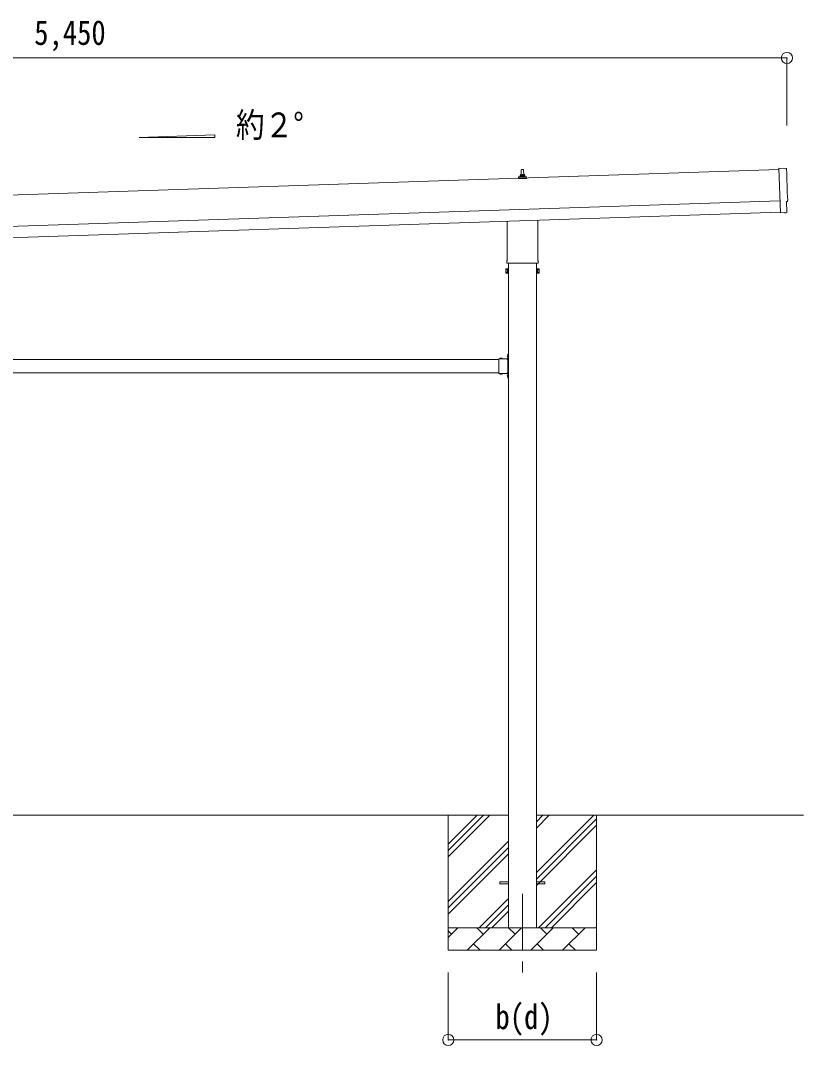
# Model space of a CAD drawing. Units: millimetres at full size, sheet at 1:50; details may follow other scales. Extents: x -14053 to 14053, y -9700 to 9700.
# Drawn here: x 4394 to 7879, y -105 to 4454 of the extents above; entities that cross this region are included whole.
import ezdxf
from ezdxf.enums import TextEntityAlignment as Align

# ---------------------------------------------------------------- set-up
doc = ezdxf.new("R2010")
doc.units = ezdxf.units.MM
doc.header["$LTSCALE"] = 50
doc.header["$PDMODE"] = 32
doc.header["$PDSIZE"] = 50
doc.linetypes.add('CHAIN1', pattern=[8, 5, -1, 1, -1])
doc.linetypes.add('USER8', pattern=[4, 3, -1])
for name, color, linetype, lineweight in [('0-2_建具', 4, 'Continuous', 9), ('0-3_階段', 7, 'CHAIN1', 9), ('0-4_設備', 7, 'Continuous', 9), ('0-7_ハッチ', 7, 'Continuous', 9), ('0-8_外構', 6, 'Continuous', 9)]:
    doc.layers.add(name, color=color, linetype=linetype, lineweight=lineweight)
doc.styles.add('ＭＳ ゴシック', font='')
doc.styles.get('ＭＳ ゴシック').set_extended_font_data('MS Gothic')

msp = doc.modelspace()

# ---------------------------------------------------------------- linework, layer by layer
at = {"layer": '0-2_建具'}
for p, q in [((7769.8, 3791.62), (2386.79, 3612.18)), ((6622.43, 3766.13), (6623.16, 3789.65)), ((6624.16, 3790.63), (6632.71, 3790.63)), ((6633.71, 3789.65), (6634.43, 3766.13)), ((6610.18, 3750.63), (6610.18, 3758.34)), ((6646.68, 3750.63), (6610.18, 3750.63)), ((6610.56, 3759.13), (6646.3, 3759.13)), ((6610.95, 3759.31), (6617.67, 3760.94)), ((6618.05, 3761.13), (6638.81, 3761.13)), ((6618.43, 3761.92), (6618.43, 3766.13)), ((6619.43, 3766.13), (6637.43, 3766.13)), ((6638.43, 3761.92), (6638.43, 3766.13)), ((6645.92, 3759.31), (6639.2, 3760.94)), ((6646.68, 3750.63), (6646.68, 3758.34)), ((2391.45, 3472.26), (7774.46, 3651.69)), ((2393.12, 3422.29), (7776.13, 3601.72)), ((6560.13, 3386.64), (6560.13, 3561.09)), ((6696.73, 3565.64), (6696.73, 3386.64)), ((7776.22, 3598.96), (7776.25, 3597.95)), ((7795.87, 3598.61), (7802.78, 3599.2)), ((6558.43, 3377.87), (6558.43, 3383.37)), ((6696.37, 3374.37), (6560.5, 3374.37)), ((6565.93, 3374.37), (6565.93, 418.53)), ((6690.93, 418.53), (6690.93, 3374.37)), ((6698.43, 3383.37), (6698.43, 3377.87)), ((6554.43, 3348.37), (6555.19, 3349.68)), ((6554.43, 3348.37), (6554.43, 3331.37)), ((6554.43, 3331.37), (6555.19, 3330.05)), ((6561.43, 3344.78), (6555.19, 3344.78)), ((6561.43, 3334.96), (6555.19, 3334.96)), ((6561.43, 3330.05), (6555.19, 3330.05)), ((6563.93, 3330.67), (6561.43, 3330.67)), ((6692.93, 3330.67), (6695.43, 3330.67)), ((6695.43, 3344.78), (6701.67, 3344.78)), ((6695.43, 3334.96), (6701.67, 3334.96)), ((6695.43, 3330.05), (6701.67, 3330.05)), ((6702.43, 3348.37), (6701.67, 3349.68)), ((6702.43, 3331.37), (6701.67, 3330.05)), ((6702.43, 3348.37), (6702.43, 3331.37)), ((6563.42, 2965.43), (6563.93, 2965.43)), ((6563.93, 2969.53), (6565.93, 2969.53)), ((6563.93, 2969.53), (6563.93, 2949.53)), ((6563.93, 2965.43), (6563.93, 2953.63)), ((6565.93, 2969.53), (6565.93, 2949.53)), ((3632.93, 2946.53), (6523.93, 2946.53)), ((6523.93, 2949.53), (6523.93, 2883.53)), ((6523.93, 2949.53), (6563.93, 2949.53)), ((6527.03, 2950.04), (6527.03, 2949.53)), ((6527.03, 2949.53), (6538.83, 2949.53)), ((6565.93, 2962.53), (6563.93, 2962.53)), ((6565.93, 2956.53), (6563.93, 2956.53)), ((6563.93, 2945.53), (6563.93, 2887.53)), ((3632.93, 2886.53), (6523.93, 2886.53)), ((6523.93, 2883.53), (6563.93, 2883.53)), ((6527.03, 2883.03), (6527.03, 2883.53)), ((6527.03, 2883.53), (6538.83, 2883.53)), ((6559.93, 2886.53), (6565.43, 2886.53)), ((6563.93, 2885.53), (6559.93, 2885.53)), ((6563.42, 2879.43), (6563.93, 2879.43)), ((6563.93, 2883.53), (6563.93, 2863.53)), ((6563.93, 2879.43), (6563.93, 2867.63)), ((6565.93, 2876.53), (6563.93, 2876.53)), ((6565.93, 2883.53), (6565.93, 2863.53)), ((6565.93, 2870.53), (6563.93, 2870.53)), ((6563.93, 2863.53), (6565.93, 2863.53)), ((6528.43, 623.03), (6565.93, 623.03)), ((6528.43, 614.03), (6528.43, 623.03)), ((6528.43, 614.03), (6565.93, 614.03)), ((6690.93, 623.03), (6728.43, 623.03)), ((6690.93, 614.03), (6728.43, 614.03)), ((6728.43, 614.03), (6728.43, 623.03))]:
    msp.add_line(p, q, dxfattribs=at)
for points in [[(7801.24, 3796.1), (7769.63, 3796.7), (7776.22, 3598.96)], [(7805.52, 3602.28), (7803.95, 3649.29), (7804.55, 3649.31)], [(7795.12, 3598.86), (7794.44, 3599.47), (7776.25, 3597.95)], [(6561.43, 3330.05), (6561.43, 3349.68), (6555.19, 3349.68)], [(6561.43, 3330.67), (6561.43, 3349.07), (6563.93, 3349.07)], [(6695.43, 3330.67), (6695.43, 3349.07), (6692.93, 3349.07)], [(6695.43, 3330.05), (6695.43, 3349.68), (6701.67, 3349.68)], [(6563.42, 2965.43), (6563.42, 2953.63), (6563.93, 2953.63)], [(6527.03, 2950.04), (6538.83, 2950.04), (6538.83, 2949.53)], [(6563.93, 2945.53), (6559.93, 2945.53), (6559.93, 2947.53), (6563.93, 2947.53)], [(6559.93, 2946.53), (6565.43, 2946.53), (6565.43, 2886.53)], [(6527.03, 2883.03), (6538.83, 2883.03), (6538.83, 2883.53)], [(6563.93, 2887.53), (6559.93, 2887.53), (6559.93, 2885.53)], [(6563.42, 2879.43), (6563.42, 2867.63), (6563.93, 2867.63)]]:
    msp.add_lwpolyline(points, dxfattribs=at)
for points in [[(6563.93, 3329.37), (6563.93, 3350.37), (6565.93, 3350.37), (6565.93, 3329.37)], [(6692.93, 3329.37), (6692.93, 3350.37), (6690.93, 3350.37), (6690.93, 3329.37)]]:
    msp.add_lwpolyline(points, close=True, dxfattribs=at)
at = {"layer": '0-2_建具', "linetype": 'USER8'}
for points in [[(6530.43, 2952.15), (6531.79, 2949.37), (6532.93, 2948.76)], [(6535.43, 2952.15), (6534.08, 2949.37), (6532.93, 2948.76)], [(6561.32, 2962.03), (6564.1, 2960.68), (6564.71, 2959.53)], [(6561.32, 2957.03), (6564.1, 2958.39), (6564.71, 2959.53)], [(6530.43, 2880.92), (6531.79, 2883.7), (6532.93, 2884.31)], [(6535.43, 2880.92), (6534.08, 2883.7), (6532.93, 2884.31)], [(6561.32, 2876.03), (6564.1, 2874.68), (6564.71, 2873.53)], [(6561.32, 2871.03), (6564.1, 2872.39), (6564.71, 2873.53)]]:
    msp.add_lwpolyline(points, dxfattribs=at)
at = {"layer": '0-2_建具'}
for centre, radius, start, end in [((6624.16, 3789.63), 1, 90, 178.60509), ((6632.71, 3789.63), 1, 1.39491, 90), ((6611.18, 3758.34), 1, 103.62699, 180), ((6617.43, 3761.92), 1, 283.62699, 0), ((6622.52, 3765.49), 4.13, 90, 171.17633), ((6619.43, 3765.13), 1, 90, 180), ((6631.77, 3766.13), 4.83, 133.60282, 180), ((6625.1, 3766.13), 4.83, 0, 46.39718), ((6634.35, 3765.49), 4.13, 8.82367, 90), ((6637.43, 3765.13), 1, 0, 90), ((6639.43, 3761.92), 1, 180, 256.37301), ((6645.68, 3758.34), 1, 0, 76.37301), ((6562.43, 3383.37), 4, 125.09963, 180), ((6562.43, 3377.87), 4, 180, 194.47751), ((6562.43, 3377.87), 4, 194.47751, 241.04498), ((6694.43, 3377.87), 4, 298.95502, 345.52249), ((6694.43, 3383.37), 4, 0, 54.90037), ((6694.43, 3377.87), 4, 345.52249, 0), ((6558.78, 3347.23), 4.34, 145.61575, 214.38425), ((6570.67, 3339.87), 16.24, 162.41205, 197.58795), ((6558.78, 3332.51), 4.34, 145.61575, 214.38425), ((6686.19, 3339.87), 16.24, 342.41205, 17.58795), ((6698.09, 3347.23), 4.34, 325.61575, 34.38425), ((6698.09, 3332.51), 4.34, 325.61575, 34.38425), ((6569.16, 2959.53), 8.23, 134.2189, 225.7811), ((6532.93, 2944.3), 8.23, 44.2189, 135.7811), ((6563.93, 2949.53), 2, 270, 0), ((6532.93, 2888.77), 8.23, 224.2189, 315.7811), ((6569.16, 2873.53), 8.23, 134.2189, 225.7811), ((6563.93, 2883.53), 2, 0, 90)]:
    msp.add_arc(centre, radius, start, end, dxfattribs=at)
for centre, major_axis, ratio, start_param, end_param in [((7801.18, 3793.1), (3, 0.1), 0.99863, 6.2683889, 7.8016218), ((12566.74, 3881.49), (-4760.73, -158.69), 0.99863, 6.2683889, 6.2976778), ((7804.4, 3653.71), (4.4, 0.15), 0.99863, 4.712389, 6.2976778), ((7802.51, 3602.19), (2.25, -2), 0.9974, 5.5252311, 7.0411395), ((7795.79, 3599.61), (0.75, -0.666), 0.9974, 4.712389, 5.5252311)]:
    msp.add_ellipse(centre, major_axis=major_axis, ratio=ratio, start_param=start_param, end_param=end_param, dxfattribs=at)
at = {"layer": '0-3_階段'}
msp.add_line((6628.43, 568.53), (6628.43, 219.53), dxfattribs=at)
at = {"layer": '0-4_設備'}
for p, q in [((6565.93, 918.53), (3590.93, 918.53)), ((6298.43, 918.53), (6298.43, 318.53)), ((6298.43, 733.48), (6483.48, 918.53)), ((6298.43, 761.77), (6455.2, 918.53)), ((6298.43, 790.05), (6426.91, 918.53)), ((7879.31, 918.53), (6690.93, 918.53)), ((6690.93, 663.44), (6946.03, 918.53)), ((6690.93, 861.43), (6748.04, 918.53)), ((6690.93, 889.71), (6719.76, 918.53)), ((6958.43, 918.53), (6958.43, 318.53)), ((6690.93, 635.15), (6958.43, 902.65)), ((6690.93, 606.87), (6958.43, 874.37)), ((6298.43, 535.49), (6565.93, 802.99)), ((6298.43, 507.21), (6565.93, 774.71)), ((6298.43, 478.93), (6565.93, 746.43)), ((6700.59, 418.53), (6958.43, 676.38)), ((6728.87, 418.53), (6958.43, 648.09)), ((6757.16, 418.53), (6958.43, 619.81)), ((6436.03, 418.53), (6565.93, 548.44)), ((6464.31, 418.53), (6565.93, 520.15)), ((6492.6, 418.53), (6565.93, 491.87)), ((6298.43, 418.53), (6958.43, 418.53)), ((6298.43, 375.64), (6341.33, 418.53)), ((6382.75, 318.53), (6482.75, 418.53)), ((6454.19, 389.98), (6425.64, 418.53)), ((6524.17, 318.53), (6624.17, 418.53)), ((6595.61, 389.98), (6567.06, 418.53)), ((6665.59, 318.53), (6765.59, 418.53)), ((6737.04, 389.98), (6708.48, 418.53)), ((6807.01, 318.53), (6907.01, 418.53)), ((6878.46, 389.98), (6849.9, 418.53)), ((6955.15, 418.53), (6958.43, 421.82)), ((6312.77, 389.98), (6298.43, 404.32)), ((6411.3, 347.09), (6439.85, 318.53)), ((6552.72, 347.09), (6581.27, 318.53)), ((6694.14, 347.09), (6722.7, 318.53)), ((6835.56, 347.09), (6864.12, 318.53)), ((6958.43, 318.53), (6298.43, 318.53))]:
    msp.add_line(p, q, dxfattribs=at)
at = {"layer": '0-7_ハッチ', "color": 4}
for p, q in [((4923.12, 3933.72), (5259.12, 3946.14)), ((5259.12, 3933.72), (4923.12, 3933.72)), ((5259.12, 3946.14), (5259.12, 3933.72))]:
    msp.add_line(p, q, dxfattribs=at)
at = {"layer": '0-8_外構'}
for p, q in [((2355.79, 4287.51), (7805.46, 4287.51)), ((7805.46, 4287.51), (7805.46, 3987.51)), ((6298.43, -80.47), (6298.43, 219.53)), ((6958.43, -80.47), (6958.43, 219.53)), ((6298.43, -80.47), (6958.43, -80.47))]:
    msp.add_line(p, q, dxfattribs=at)
for p in [(7805.46, 4287.51), (6298.43, -80.47), (6958.43, -80.47)]:
    msp.add_point(p, dxfattribs=at)

# ---------------------------------------------------------------- texts
at = {"layer": '0-7_ハッチ', "style": 'ＭＳ ゴシック', "width": 0.85}
msp.add_text('約２°', height=110, dxfattribs=at).set_placement((5353.32, 3901.83), align=Align.BOTTOM_LEFT)
at = {"layer": '0-8_外構', "color": 7, "style": 'ＭＳ ゴシック', "width": 0.85}
for s, p in [('5,450', (4455.62, 4312.51)), ('b(d)', (6508.43, -65.47))]:
    msp.add_text(s, height=110, dxfattribs=at).set_placement(p, align=Align.BOTTOM_LEFT)

doc.saveas('drawing.dxf')
